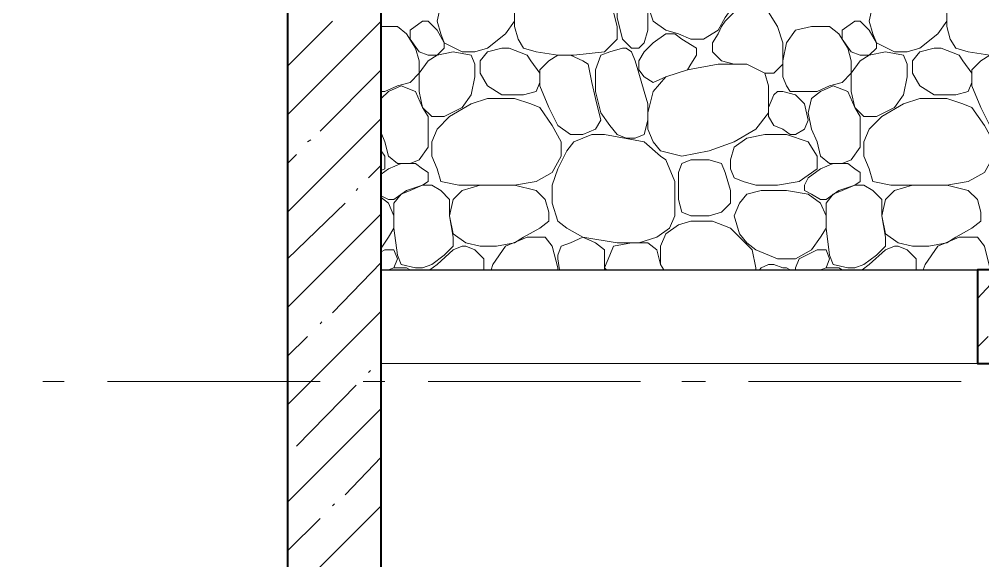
# Model space of a CAD drawing. Header units: millimetres. Extents: x -213547 to 415037, y -3642 to 106956.
# Drawn here: x -167266 to -165000, y 15933 to 17206 of the extents above; entities that cross this region are included whole.
import ezdxf

# ---------------------------------------------------------------- set-up
doc = ezdxf.new("R2010")
doc.units = ezdxf.units.MM

msp = doc.modelspace()

# ---------------------------------------------------------------- linework, layer by layer
at = {"lineweight": 40}
for points in [[(-166414.8, 15685.1), (-166414.8, 15816.5), (-166414.8, 19315.7), (-164711.8, 19315.7), (-164491.5, 19315.7), (-164491.5, 20239.2), (-164491.5, 20459.5), (-164491.5, 21959.2), (-164711.8, 21959.2), (-164711.8, 20459.5), (-168113.6, 20459.5), (-168113.6, 26831), (-168333.9, 26831), (-168333.9, 20239.2), (-168333.9, 16456.2), (-168333.9, 15604.7)], [(-168333.9, 15486), (-168113.6, 15486), (-167914.5, 15486), (-167914.5, 15706.3), (-168113.6, 15706.3), (-168113.6, 16456.2), (-168113.6, 20239.2), (-166635.1, 20239.2), (-166635.1, 19536), (-166635.1, 15816.5), (-166635.1, 15486), (-166414.8, 15486)], [(-160962.7, 16274), (-160962.7, 16375.7), (-164491.5, 16375.7), (-164491.5, 16956), (-164711.8, 16956), (-164711.8, 16617.1), (-165012.6, 16617.1), (-165012.6, 16396.8), (-164711.8, 16396.8), (-164711.8, 16375.7), (-164711.8, 16155.4), (-164711.8, 15486), (-164491.5, 15486), (-164491.5, 16155.4), (-160962.7, 16155.4)]]:
    msp.add_lwpolyline(points, dxfattribs=at)
at = {"lineweight": 30}
msp.add_lwpolyline([(-166414.8, 16617.1), (-164711.8, 16617.1), (-164711.8, 19315.7), (-166414.8, 19315.7)], close=True, dxfattribs=at)
at = {"lineweight": 9}
for points in [[(-165745.5, 17311.9), (-165707.4, 17324.6), (-165665, 17333.1), (-165622.6, 17333.1), (-165605.7, 17324.6), (-165584.5, 17290.7), (-165584.5, 17273.8), (-165584.5, 17239.9), (-165605.7, 17210.2), (-165622.6, 17180.6), (-165656.5, 17159.4), (-165686.2, 17159.4), (-165715.8, 17172.1), (-165745.5, 17180.6), (-165775.2, 17201.8), (-165787.9, 17239.9), (-165775.2, 17282.2)], [(-166266.6, 17150.9), (-166275, 17172.1), (-166283.5, 17201.8), (-166275, 17239.9), (-166253.9, 17273.8), (-166215.7, 17290.7), (-166152.2, 17290.7), (-166114.1, 17261.1), (-166101.4, 17239.9), (-166101.4, 17201.8), (-166122.5, 17172.1), (-166164.9, 17138.2), (-166194.6, 17129.7), (-166224.2, 17129.7)], [(-166080.2, 17138.2), (-166092.9, 17159.4), (-166101.4, 17189), (-166101.4, 17231.4), (-166080.2, 17252.6), (-166050.5, 17273.8), (-166020.9, 17282.2), (-165978.5, 17282.2), (-165940.4, 17273.8), (-165910.7, 17261.1), (-165868.4, 17222.9), (-165859.9, 17189), (-165859.9, 17159.4), (-165889.5, 17129.7), (-165961.6, 17121.3), (-165999.7, 17121.3), (-166050.5, 17129.7)], [(-165249.8, 17150.9), (-165258.3, 17172.1), (-165266.8, 17201.8), (-165258.3, 17239.9), (-165237.1, 17273.8), (-165199, 17290.7), (-165135.5, 17290.7), (-165097.3, 17261.1), (-165084.6, 17239.9), (-165084.6, 17201.8), (-165105.8, 17172.1), (-165148.2, 17138.2), (-165177.8, 17129.7), (-165207.5, 17129.7)], [(-165063.4, 17138.2), (-165076.2, 17159.4), (-165084.6, 17189), (-165084.6, 17231.4), (-165063.4, 17252.6), (-165033.8, 17273.8), (-165004.1, 17282.2), (-164961.8, 17282.2), (-164923.7, 17273.8), (-164894, 17261.1), (-164851.6, 17222.9), (-164843.2, 17189), (-164843.2, 17159.4), (-164872.8, 17129.7), (-164944.8, 17121.3), (-164983, 17121.3), (-165033.8, 17129.7)], [(-165838.7, 17252.6), (-165859.9, 17231.4), (-165859.9, 17210.2), (-165847.2, 17159.4), (-165826, 17138.2), (-165809, 17138.2), (-165796.3, 17150.9), (-165787.9, 17180.6), (-165787.9, 17222.9), (-165809, 17252.6)], [(-166266.6, 17150.9), (-166266.6, 17138.2), (-166283.5, 17121.3), (-166304.7, 17121.3), (-166325.9, 17129.7), (-166347.1, 17159.4), (-166347.1, 17180.6), (-166317.4, 17201.8), (-166304.7, 17201.8), (-166283.5, 17180.6)], [(-165470.1, 17108.6), (-165461.7, 17150.9), (-165440.5, 17180.6), (-165402.4, 17189), (-165360, 17189), (-165338.8, 17172.1), (-165317.6, 17138.2), (-165309.2, 17108.6), (-165309.2, 17078.9), (-165309.2, 17036.5), (-165300.7, 16998.4), (-165279.5, 16977.2), (-165249.8, 16977.2), (-165207.5, 16998.4), (-165186.3, 17028.1), (-165177.8, 17070.4), (-165177.8, 17100.1), (-165186.3, 17121.3), (-165228.7, 17129.7), (-165266.8, 17121.3), (-165288, 17121.3), (-165309.2, 17129.7), (-165330.3, 17159.4), (-165330.3, 17180.6), (-165300.7, 17201.8), (-165288, 17201.8), (-165266.8, 17180.6), (-165249.8, 17150.9), (-165249.8, 17138.2), (-165266.8, 17121.3), (-165288, 17108.6), (-165309.2, 17078.9), (-165330.3, 17057.7), (-165360, 17049.2), (-165389.6, 17036.5), (-165410.8, 17036.5), (-165453.2, 17036.5), (-165461.7, 17049.2), (-165470.1, 17070.4)], [(-166114.1, 17138.2), (-166131, 17138.2), (-166164.9, 17129.7), (-166181.8, 17108.6), (-166181.8, 17078.9), (-166164.9, 17049.2), (-166131, 17028.1), (-166080.2, 17028.1), (-166050.5, 17036.5), (-166042, 17057.7), (-166042, 17078.9), (-166063.2, 17108.6), (-166071.7, 17121.3)], [(-165847.2, 17138.2), (-165838.7, 17138.2), (-165826, 17129.7), (-165817.5, 17108.6), (-165809, 17078.9), (-165796.3, 17036.5), (-165787.9, 17006.9), (-165787.9, 16968.8), (-165796.3, 16934.9), (-165817.5, 16926.4), (-165838.7, 16926.4), (-165859.9, 16934.9), (-165876.8, 16956), (-165898, 16985.7), (-165910.7, 17036.5), (-165910.7, 17087.4), (-165898, 17121.3), (-165876.8, 17129.7)], [(-165097.3, 17138.2), (-165114.3, 17138.2), (-165148.2, 17129.7), (-165165.1, 17108.6), (-165165.1, 17078.9), (-165148.2, 17049.2), (-165114.3, 17028.1), (-165063.4, 17028.1), (-165033.8, 17036.5), (-165025.3, 17057.7), (-165025.3, 17078.9), (-165046.5, 17108.6), (-165055, 17121.3)], [(-166283.5, 17121.3), (-166245.4, 17129.7), (-166203, 17121.3), (-166194.6, 17100.1), (-166194.6, 17070.4), (-166203, 17028.1), (-166224.2, 16998.4), (-166266.6, 16977.2), (-166296.2, 16977.2), (-166317.4, 16998.4), (-166325.9, 17036.5), (-166325.9, 17078.9), (-166304.7, 17108.6)], [(-165919.2, 17057.7), (-165910.7, 17019.6), (-165898, 16968.8), (-165910.7, 16947.6), (-165940.4, 16934.9), (-165970, 16934.9), (-165999.7, 16956), (-166020.9, 16998.4), (-166042, 17049.2), (-166042, 17087.4), (-166020.9, 17108.6), (-165999.7, 17121.3), (-165970, 17121.3), (-165940.4, 17108.6), (-165927.7, 17100.1)], [(-164902.5, 17057.7), (-164894, 17019.6), (-164881.3, 16968.8), (-164894, 16947.6), (-164923.7, 16934.9), (-164953.3, 16934.9), (-164983, 16956), (-165004.1, 16998.4), (-165025.3, 17049.2), (-165025.3, 17087.4), (-165004.1, 17108.6), (-164983, 17121.3), (-164953.3, 17121.3), (-164923.7, 17108.6), (-164910.9, 17100.1)], [(-165300.7, 16998.4), (-165288, 16977.2), (-165288, 16947.6), (-165288, 16905.2), (-165309.2, 16875.6), (-165330.3, 16867.1), (-165360, 16867.1), (-165381.2, 16884), (-165389.6, 16917.9), (-165402.4, 16947.6), (-165410.8, 16985.7), (-165402.4, 17019.6), (-165381.2, 17036.5), (-165351.5, 17049.2), (-165317.6, 17036.5)], [(-165440.5, 17028.1), (-165470.1, 17036.5), (-165482.8, 17036.5), (-165491.3, 17028.1), (-165504, 16998.4), (-165504, 16977.2), (-165491.3, 16956), (-165470.1, 16947.6), (-165453.2, 16934.9), (-165440.5, 16934.9), (-165419.3, 16947.6), (-165410.8, 16968.8), (-165419.3, 17006.9)], [(-166232.7, 16816.2), (-166275, 16824.7), (-166283.5, 16854.4), (-166296.2, 16884), (-166296.2, 16917.9), (-166283.5, 16947.6), (-166253.9, 16977.2), (-166203, 17006.9), (-166164.9, 17019.6), (-166101.4, 17019.6), (-166063.2, 17006.9), (-166042, 16998.4), (-166012.4, 16956), (-165991.2, 16917.9), (-165991.2, 16884), (-166012.4, 16845.9), (-166050.5, 16824.7), (-166101.4, 16816.2), (-166164.9, 16816.2)], [(-165216, 16816.2), (-165258.3, 16824.7), (-165266.8, 16854.4), (-165279.5, 16884), (-165279.5, 16917.9), (-165266.8, 16947.6), (-165237.1, 16977.2), (-165186.3, 17006.9), (-165148.2, 17019.6), (-165084.6, 17019.6), (-165046.5, 17006.9), (-165025.3, 16998.4), (-164995.7, 16956), (-164974.5, 16917.9), (-164974.5, 16884), (-164995.7, 16845.9), (-165033.8, 16824.7), (-165084.6, 16816.2), (-165148.2, 16816.2)], [(-165859.9, 16680.7), (-165940.4, 16693.4), (-165978.5, 16714.6), (-165999.7, 16731.5), (-166012.4, 16773.9), (-166012.4, 16816.2), (-165999.7, 16854.4), (-165978.5, 16896.7), (-165961.6, 16917.9), (-165919.2, 16934.9), (-165889.5, 16934.9), (-165796.3, 16917.9), (-165758.2, 16884), (-165745.5, 16875.6), (-165724.3, 16824.7), (-165724.3, 16782.4), (-165724.3, 16744.2), (-165737, 16714.6), (-165766.7, 16693.4), (-165809, 16680.7)], [(-165593, 16854.4), (-165584.5, 16833.2), (-165563.3, 16824.7), (-165533.7, 16816.2), (-165482.8, 16816.2), (-165432, 16824.7), (-165389.6, 16854.4), (-165389.6, 16884), (-165410.8, 16917.9), (-165461.7, 16934.9), (-165512.5, 16934.9), (-165554.9, 16926.4), (-165584.5, 16905.2), (-165593, 16875.6)], [(-165715.8, 16782.4), (-165707.4, 16752.7), (-165686.2, 16744.2), (-165643.8, 16744.2), (-165614.2, 16752.7), (-165593, 16773.9), (-165593, 16803.5), (-165605.7, 16845.9), (-165614.2, 16867.1), (-165643.8, 16875.6), (-165686.2, 16875.6), (-165707.4, 16867.1), (-165715.8, 16845.9)], [(-165410.8, 16833.2), (-165419.3, 16816.2), (-165419.3, 16803.5), (-165402.4, 16795.1), (-165381.2, 16782.4), (-165368.5, 16782.4), (-165338.8, 16803.5), (-165300.7, 16816.2), (-165288, 16824.7), (-165288, 16845.9), (-165300.7, 16854.4), (-165317.6, 16867.1), (-165351.5, 16867.1), (-165381.2, 16854.4)], [(-166385.2, 16744.2), (-166385.2, 16773.9), (-166368.2, 16795.1), (-166347.1, 16803.5), (-166317.4, 16816.2), (-166296.2, 16816.2), (-166275, 16803.5), (-166253.9, 16782.4), (-166253.9, 16744.2), (-166245.4, 16693.4), (-166245.4, 16680.7), (-166245.4, 16672.2), (-166266.6, 16651), (-166296.2, 16629.8), (-166317.4, 16621.4), (-166334.4, 16621.4), (-166368.2, 16629.8), (-166376.7, 16651), (-166385.2, 16714.6)], [(-165461.7, 16803.5), (-165491.3, 16803.5), (-165521, 16803.5), (-165554.9, 16795.1), (-165571.8, 16773.9), (-165584.5, 16744.2), (-165571.8, 16701.9), (-165554.9, 16680.7), (-165533.7, 16663.7), (-165482.8, 16642.6), (-165440.5, 16642.6), (-165402.4, 16663.7), (-165381.2, 16693.4), (-165368.5, 16714.6), (-165360, 16651), (-165351.5, 16629.8), (-165317.6, 16621.4), (-165300.7, 16621.4), (-165279.5, 16629.8), (-165249.8, 16651), (-165228.7, 16672.2), (-165228.7, 16680.7), (-165228.7, 16693.4), (-165237.1, 16744.2), (-165237.1, 16782.4), (-165258.3, 16803.5), (-165279.5, 16816.2), (-165300.7, 16816.2), (-165330.3, 16803.5), (-165351.5, 16795.1), (-165368.5, 16773.9), (-165368.5, 16744.2), (-165381.2, 16773.9), (-165410.8, 16795.1)]]:
    msp.add_lwpolyline(points, close=True, dxfattribs=at)
for points in [[(-165470.1, 17087.4), (-165470.1, 17121.3), (-165470.1, 17150.9), (-165482.8, 17189), (-165504, 17222.9), (-165521, 17231.4), (-165554.9, 17231.4), (-165584.5, 17222.9), (-165605.7, 17201.8), (-165614.2, 17189), (-165622.6, 17172.1), (-165635.4, 17150.9), (-165635.4, 17129.7), (-165614.2, 17108.6), (-165584.5, 17100.1)], [(-166635.1, 16981.5), (-166414.8, 17201.8)], [(-166635.1, 17095.8), (-166529.2, 17201.8)], [(-166414.8, 17189), (-166376.7, 17189), (-166355.5, 17172.1), (-166334.4, 17138.2), (-166325.9, 17108.6), (-166325.9, 17078.9), (-166347.1, 17057.7), (-166376.7, 17049.2), (-166406.4, 17036.5), (-166414.8, 17036.5)], [(-165512.5, 17078.9), (-165554.9, 17100.1), (-165622.6, 17100.1), (-165694.7, 17087.4), (-165686.2, 17100.1), (-165673.5, 17121.3), (-165673.5, 17138.2), (-165707.4, 17159.4), (-165724.3, 17172.1), (-165745.5, 17172.1), (-165775.2, 17150.9), (-165796.3, 17129.7), (-165809, 17108.6), (-165809, 17087.4), (-165796.3, 17070.4), (-165775.2, 17057.7), (-165745.5, 17070.4), (-165694.7, 17087.4)], [(-165470.1, 17100.1), (-165491.3, 17078.9), (-165512.5, 17078.9), (-165504, 17049.2), (-165504, 16985.7), (-165533.7, 16947.6), (-165584.5, 16917.9), (-165643.8, 16896.7), (-165707.4, 16884), (-165758.2, 16896.7), (-165775.2, 16917.9), (-165787.9, 16947.6), (-165787.9, 16985.7), (-165775.2, 17036.5), (-165745.5, 17070.4)], [(-166558.9, 16943.3), (-166414.8, 17087.4)], [(-165910.7, 17036.5), (-165910.7, 17078.9)], [(-166414.8, 17019.6), (-166397.9, 17036.5), (-166368.2, 17049.2), (-166334.4, 17036.5), (-166317.4, 16998.4), (-166304.7, 16977.2), (-166304.7, 16947.6), (-166304.7, 16905.2), (-166325.9, 16875.6), (-166347.1, 16867.1), (-166376.7, 16867.1), (-166397.9, 16884), (-166406.4, 16917.9), (-166414.8, 16939.1)], [(-166635.1, 16752.7), (-166414.8, 16973)], [(-166588.5, 16917.9), (-166580.1, 16922.2)], [(-166635.1, 16867.1), (-166614, 16888.3)], [(-166414.8, 16896.7), (-166406.4, 16884), (-166406.4, 16854.4), (-166414.8, 16850.1)], [(-166444.5, 16833.2), (-166414.8, 16862.8)], [(-166414.8, 16790.8), (-166397.9, 16782.4), (-166385.2, 16782.4), (-166355.5, 16803.5), (-166317.4, 16816.2), (-166304.7, 16824.7), (-166304.7, 16845.9), (-166317.4, 16854.4), (-166334.4, 16867.1), (-166368.2, 16867.1), (-166397.9, 16854.4), (-166414.8, 16841.7)], [(-166474.2, 16803.5), (-166469.9, 16807.8)], [(-166101.4, 16816.2), (-166050.5, 16803.5), (-166029.3, 16782.4), (-166020.9, 16752.7), (-166020.9, 16731.5), (-166042, 16714.6), (-166080.2, 16693.4), (-166101.4, 16680.7), (-166143.7, 16672.2), (-166181.8, 16672.2), (-166215.7, 16680.7), (-166245.4, 16701.9), (-166253.9, 16744.2), (-166245.4, 16782.4), (-166224.2, 16803.5), (-166181.8, 16816.2), (-166122.5, 16816.2)], [(-165084.6, 16816.2), (-165033.8, 16803.5), (-165012.6, 16782.4), (-165004.1, 16752.7), (-165004.1, 16731.5), (-165025.3, 16714.6), (-165063.4, 16693.4), (-165084.6, 16680.7), (-165127, 16672.2), (-165165.1, 16672.2), (-165199, 16680.7), (-165228.7, 16701.9), (-165237.1, 16744.2), (-165228.7, 16782.4), (-165207.5, 16803.5), (-165165.1, 16816.2), (-165105.8, 16816.2)], [(-166635.1, 16642.6), (-166499.6, 16773.9)], [(-166385.2, 16744.2), (-166397.9, 16773.9), (-166414.8, 16786.6)], [(-166635.1, 16528.2), (-166414.8, 16748.5)], [(-165533.7, 16617.1), (-165533.7, 16621.4), (-165542.2, 16663.7), (-165571.8, 16693.4), (-165593, 16714.6), (-165635.4, 16731.5), (-165686.2, 16731.5), (-165715.8, 16723), (-165745.5, 16701.9), (-165758.2, 16672.2), (-165758.2, 16629.8), (-165749.7, 16617.1)], [(-165368.5, 16714.6), (-165368.5, 16744.2)], [(-166414.8, 16668), (-166397.9, 16693.4), (-166385.2, 16714.6)], [(-166156.4, 16617.1), (-166152.2, 16629.8), (-166122.5, 16672.2), (-166071.7, 16693.4), (-166029.3, 16693.4), (-166012.4, 16672.2), (-165999.7, 16621.4), (-165999.7, 16617.1)], [(-165995.4, 16617.1), (-165999.7, 16642.6), (-165999.7, 16651), (-165991.2, 16672.2), (-165970, 16680.7), (-165940.4, 16693.4), (-165910.7, 16680.7), (-165889.5, 16663.7), (-165889.5, 16642.6), (-165889.5, 16617.1)], [(-165139.7, 16617.1), (-165135.5, 16629.8), (-165105.8, 16672.2), (-165055, 16693.4), (-165012.6, 16693.4), (-164995.7, 16672.2), (-164983, 16621.4), (-164983, 16617.1)], [(-166347.1, 16617.1), (-166355.5, 16621.4), (-166385.2, 16621.4), (-166397.9, 16617.1), (-166385.2, 16621.4), (-166376.7, 16642.6), (-166385.2, 16663.7), (-166406.4, 16663.7), (-166414.8, 16659.5)], [(-166173.4, 16617.1), (-166173.4, 16621.4), (-166173.4, 16642.6), (-166194.6, 16663.7), (-166215.7, 16672.2), (-166224.2, 16672.2), (-166245.4, 16663.7), (-166283.5, 16629.8), (-166300.5, 16617.1)], [(-165758.2, 16629.8), (-165766.7, 16663.7), (-165787.9, 16680.7), (-165826, 16680.7), (-165868.4, 16672.2), (-165876.8, 16651), (-165889.5, 16621.4), (-165885.3, 16617.1)], [(-165330.3, 16617.1), (-165338.8, 16621.4), (-165368.5, 16621.4), (-165381.2, 16617.1), (-165368.5, 16621.4), (-165360, 16642.6), (-165368.5, 16663.7), (-165389.6, 16663.7), (-165432, 16642.6), (-165440.5, 16621.4), (-165440.5, 16617.1)], [(-165156.6, 16617.1), (-165156.6, 16621.4), (-165156.6, 16642.6), (-165177.8, 16663.7), (-165199, 16672.2), (-165207.5, 16672.2), (-165228.7, 16663.7), (-165266.8, 16629.8), (-165283.7, 16617.1)], [(-166529.2, 16515.5), (-166414.8, 16634.1)], [(-165012.6, 16617.1), (-165012.6, 16396.8), (-166414.8, 16396.8), (-166414.8, 16617.1)], [(-165525.2, 16617.1), (-165521, 16621.4), (-165504, 16629.8), (-165491.3, 16629.8), (-165470.1, 16621.4), (-165461.7, 16621.4), (-165453.2, 16617.1)], [(-165012.6, 16549.4), (-164949.1, 16617.1)], [(-166635.1, 16299.4), (-166414.8, 16519.7)], [(-166558.9, 16490), (-166554.6, 16494.3)], [(-166635.1, 16413.8), (-166588.5, 16460.4)], [(-165012.6, 16435), (-164987.2, 16460.4)], [(-166414.8, 16401.1), (-166414.8, 16405.3)], [(-166444.5, 16375.7), (-166440.3, 16379.9)], [(-167211.3, 16354.5), (-167160.4, 16354.5)], [(-167058.8, 16354.5), (-166558.9, 16354.5)], [(-166614, 16202), (-166474.2, 16346)], [(-166457.2, 16354.5), (-166406.4, 16354.5)], [(-166304.7, 16354.5), (-165804.8, 16354.5)], [(-165707.4, 16354.5), (-165652.3, 16354.5)], [(-165550.6, 16354.5), (-165050.7, 16354.5)], [(-166635.1, 16070.7), (-166414.8, 16290.9)], [(-166499.6, 16087.6), (-166414.8, 16176.6)], [(-166635.1, 15841.9), (-166414.8, 16062.2)], [(-166529.2, 16062.2), (-166525, 16066.4)], [(-166635.1, 15956.3), (-166558.9, 16032.5)], [(-166414.8, 15947.8), (-166414.8, 15947.8)]]:
    msp.add_lwpolyline(points, dxfattribs=at)

doc.saveas('drawing.dxf')
